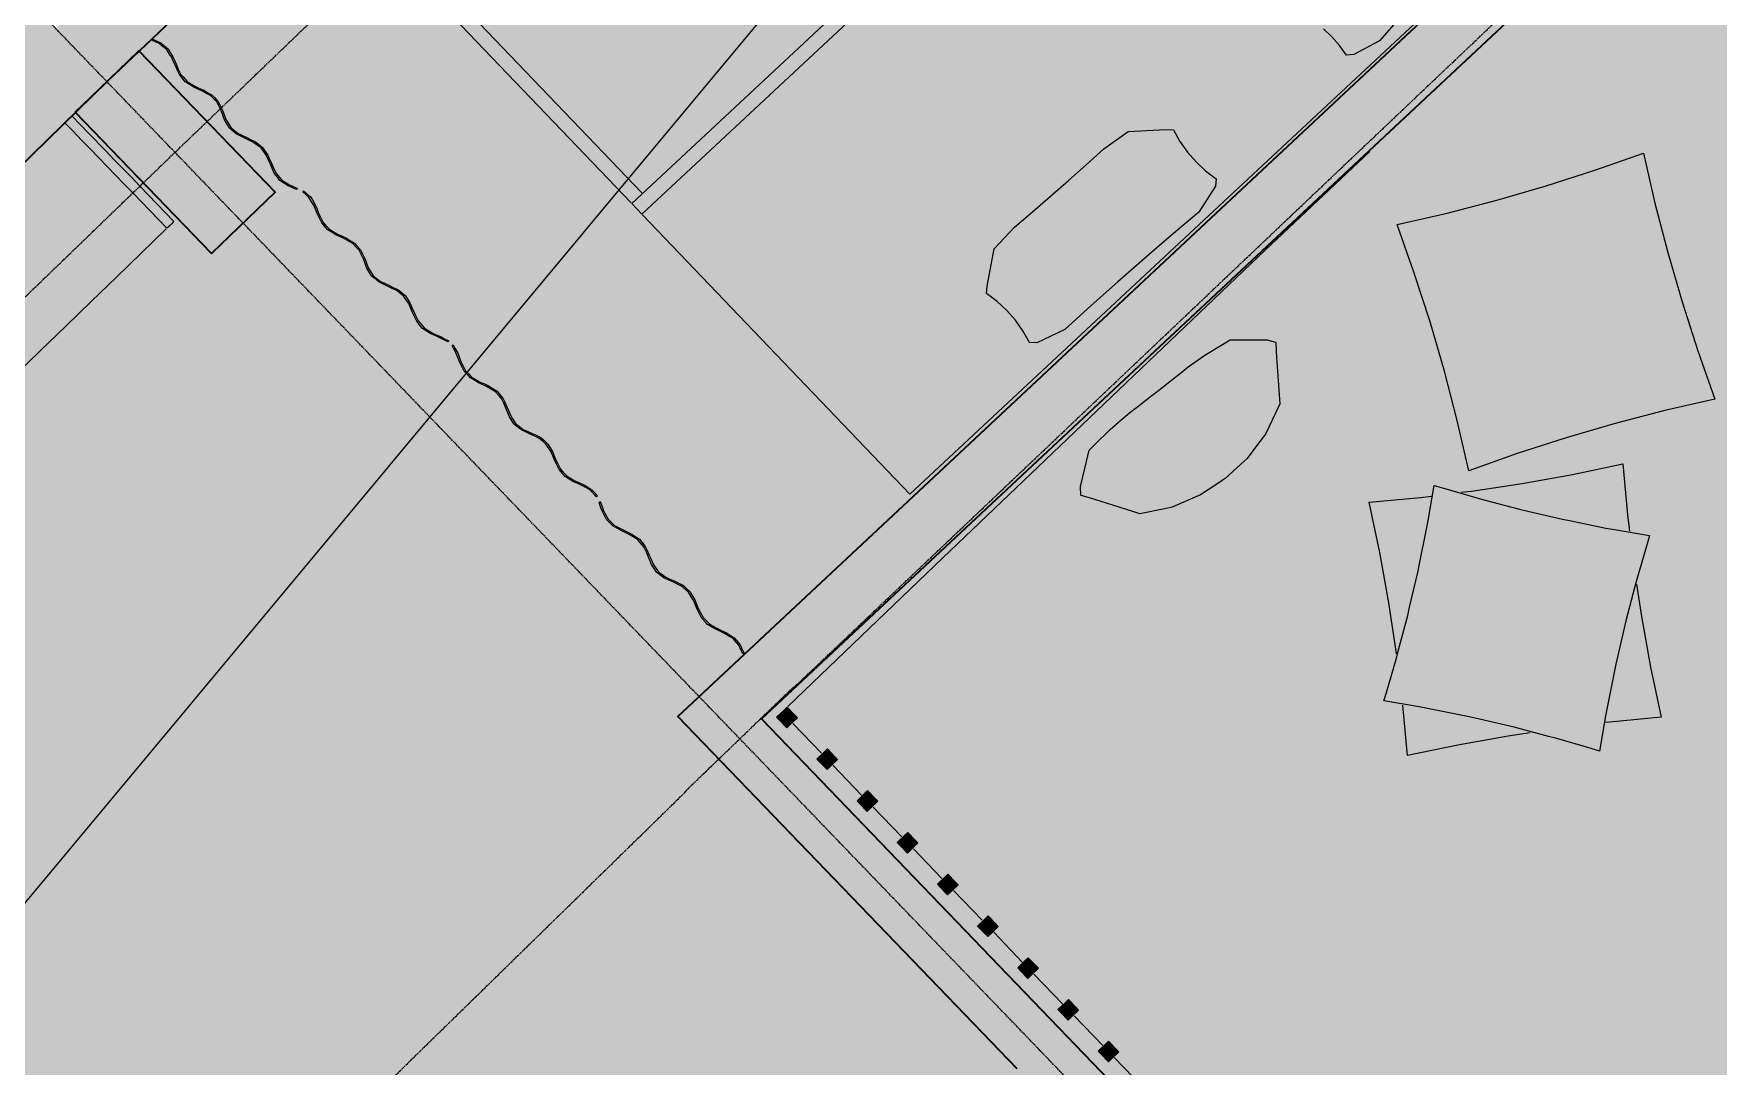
# Model space of a CAD drawing. Header units: millimetres. Extents: x -31757 to 121236, y -27283 to 63658.
# Drawn here: x 60344 to 63777, y 49174 to 51279 of the extents above; entities that cross this region are included whole.
import ezdxf

# ---------------------------------------------------------------- set-up
doc = ezdxf.new("R2010")
doc.units = ezdxf.units.MM
doc.linetypes.add('DASHDOT', pattern=[3.556, 2.54, -0.508, 0, -0.508])
doc.linetypes.add('PHANTOM', pattern=[6.35, 3.175, -0.635, 0.635, -0.635, 0.635, -0.635])
for name, color, linetype, lineweight in [('01_切断（構造・壁）', 7, 'Continuous', 35), ('02_切断（家具）', 8, 'Continuous', 18), ('06_部屋の色', 8, 'Continuous', 0), ('11_見えがかり（家具）', 8, 'Continuous', 9), ('20_上部（屋根の外形・梁）', 8, 'PHANTOM', 9), ('40_通り芯', 1, 'DASHDOT', 9), ('50_寸法', 3, 'Continuous', 9)]:
    doc.layers.add(name, color=color, linetype=linetype, lineweight=lineweight)

msp = doc.modelspace()

# ---------------------------------------------------------------- hatches: boundary and pattern name
at = {"layer": '01_切断（構造・壁）'}
for points in [[(56497.7, 55271.1), (56626.1, 55172.7), (56630.8, 55169.1), (56657.2, 55144.4), (56789.2, 55020.4), (56857.9, 54955.9), (57313, 54483.3), (57890, 53884.2), (57918.9, 53854.1), (57977.6, 53793.2), (58347.5, 53409.2), (59709.4, 51994.9), (59778.2, 51923.5), (59993.6, 51699.9), (60202.8, 51482.7), (60203.5, 51481.9), (60203.9, 51481.5), (60252.5, 51431.1), (60252.5, 51431.1), (60252.5, 51431.1), (60257.5, 51425.8), (60318.3, 51362.7), (60382.1, 51296.5), (60382.1, 51296.5), (60389.2, 51289.1), (61245.6, 52101.8), (61800.3, 52628.2), (61999.7, 52817.4), (62486.5, 53279.4), (62568.9, 53357.6), (62635.9, 53419.4), (62652.3, 53434.5), (63662, 54365), (63904.5, 54588.4), (63906.9, 54590.7), (63910.4, 54593.9), (64509.2, 55145.8), (64778.6, 55394.1), (64818.6, 55350.7), (64880.3, 55283.8), (64493, 54926.8), (64012.4, 54483.9), (64006.3, 54478.3), (64006.3, 54478.3), (64006.3, 54478.3), (62754.2, 53324.4), (62737.9, 53309.4), (62671.4, 53248.1), (62635.2, 53213.8), (62589.6, 53170.4), (61903.4, 52519.3), (61547.3, 52181.3), (61349.1, 51993.2), (60493.2, 51181), (59913.2, 50614.1), (59649.3, 50356.3), (59498.3, 50208.7), (58345.5, 49082.2), (58230.7, 48966.6), (58157.7, 48893.2), (58107.1, 48842.3), (58063.8, 48798.7), (58056.3, 48806.1), (57992.9, 48869.2), (57957.4, 48904.4), (58051.5, 48999.2), (58150.4, 49098.7), (58239.9, 49188.7), (59478.9, 50399.5), (59544.6, 50463.7), (60281.9, 51184.2), (60149.6, 51321.6), (60001.8, 51475.1), (59901.1, 51579.6), (59840.8, 51521), (59828.8, 51509.3), (59792.5, 51474.1), (59718.1, 51551.2), (59688.3, 51582), (59719.4, 51612.2), (59774.1, 51665.4), (59778.8, 51669.9), (59797.1, 51687.7), (59563.2, 51930.5), (59562.8, 51930.9), (58038.3, 53514), (58036.5, 53515.8), (57312.9, 54267.2), (57205.8, 54378.4), (56914.6, 54680.8), (56752.4, 54849.1), (56618.5, 54974.9), (56552.3, 55037), (56533.6, 55054.6), (56365.3, 55183.5), (56298.3, 55234.8), (56120.1, 55344.8), (56046.1, 55390.4), (55859.9, 55481), (55831.1, 55495), (55779.6, 55520), (55587.1, 55590.7), (55540.1, 55608), (55501.4, 55622.2), (55304.4, 55672.8), (55214.3, 55695.9), (55071.9, 55717.5), (55014.5, 55726.3), (54991.9, 55729.7), (54921.4, 55740.4), (54717.6, 55750.7), (54707.1, 55751.3), (54664.4, 55753.4), (54646.7, 55754.3), (54621.6, 55755.6), (54528.8, 55755.6), (54489.6, 55755.6), (54464.2, 55755.6), (54449.4, 55755.6), (53615.7, 55755.7), (53595.1, 55755.7), (52480.2, 55755.9), (52403.6, 55755.9), (52231.9, 55755.9), (52089.9, 55755.9), (51416.2, 55756), (51416.2, 55756), (51416.2, 55756), (51416.4, 55906), (53020.9, 55905.8), (53596.4, 55905.7), (54269.5, 55905.6), (54450.7, 55905.6), (54453.1, 55905.6), (54491.5, 55905.6), (54583.8, 55905.6), (54625.4, 55905.6), (54626.3, 55905.5), (54626.3, 55905.5), (54765.2, 55898.5), (54768.9, 55898.3), (54884.7, 55892.5), (54936.4, 55889.9), (55078.6, 55868.3), (55142.5, 55858.5), (55244.4, 55843.1), (55378.6, 55808.6), (55383.6, 55807.3), (55395.3, 55804.3), (55546, 55765.6), (55628.9, 55735.1), (55681, 55716), (55834.5, 55659.6), (55838.4, 55658.2), (55838.4, 55658.2), (55838.4, 55658.2), (55846, 55654.5), (55967.7, 55595.4), (56075.3, 55543), (56118.5, 55522), (56240.8, 55446.5), (56383.5, 55358.5), (56430.7, 55322.3)], [(60428.4, 51118.6), (60458.9, 51147.9), (60558.1, 51243.4), (60835.6, 50955.3), (60779.7, 50901.4), (60705.9, 50830.4)]]:
    msp.add_hatch(color=7, dxfattribs=at).paths.add_polyline_path(points)
at = {"layer": '02_切断（家具）'}
for points in [[(60583.1, 51266), (60583.8, 51266.8), (60585.1, 51267.9), (60591.9, 51264.8), (60603.2, 51259.6), (60608.6, 51255.1), (60617.6, 51247.7), (60621.4, 51241.6), (60627.6, 51231.6), (60630.5, 51224.6), (60635.3, 51213.1), (60638.5, 51206.5), (60643.9, 51195.6), (60648.5, 51190.4), (60656.1, 51181.7), (60662.2, 51177.8), (60672.4, 51171.5), (60679.2, 51168.4), (60690.5, 51163.2), (60696.8, 51159.5), (60707.2, 51153.5), (60712, 51148.3), (60719.9, 51139.9), (60723.2, 51133.3), (60728.5, 51122.4), (60731.2, 51115.3), (60735.6, 51103.5), (60739.4, 51097.4), (60745.5, 51087.3), (60751, 51082.8), (60760.1, 51075.5), (60766.8, 51072.2), (60777.9, 51066.8), (60784.6, 51063.6), (60795.7, 51058.2), (60801.3, 51053.8), (60810.4, 51046.6), (60814.4, 51040.7), (60821, 51031), (60824, 51024.1), (60828.9, 51012.8), (60832, 51006.1), (60837.2, 50995.1), (60841.7, 50989.6), (60849, 50980.6), (60855, 50976.6), (60864.9, 50970.2), (60871.2, 50967.4), (60881.6, 50962.8), (60880.9, 50962.1), (60879.6, 50960.9), (60872.6, 50963.9), (60861.1, 50968.8), (60855.2, 50972.8), (60845.4, 50979.5), (60841.1, 50985.1), (60834.1, 50994.4), (60831.1, 51001.2), (60826.1, 51012.5), (60823.1, 51019.3), (60818.1, 51030.5), (60813.9, 51036.3), (60807.1, 51045.7), (60801.4, 51050), (60791.9, 51056.9), (60785.2, 51060.1), (60774, 51065.5), (60767.4, 51068.8), (60756.5, 51074.4), (60751.2, 51079), (60742.5, 51086.7), (60738.8, 51092.9), (60732.8, 51103.2), (60730.1, 51110.3), (60725.7, 51122.1), (60722.4, 51128.6), (60716.9, 51139.4), (60712, 51144.4), (60703.8, 51152.5), (60697.3, 51156.1), (60686.7, 51161.9), (60679.8, 51165), (60668.5, 51170.2), (60662.5, 51174.1), (60652.6, 51180.6), (60648.2, 51186.1), (60640.9, 51195.1), (60637.7, 51201.8), (60632.5, 51212.8), (60629.5, 51219.7), (60624.6, 51231), (60620.7, 51236.9), (60614.2, 51246.7), (60608.6, 51251.1), (60599.4, 51258.3), (60593.2, 51261.2)], [(60892, 50956.1), (60892.8, 50956.9), (60894, 50958), (60899.3, 50953.4), (60908.1, 50945.9), (60911.7, 50939.6), (60917.7, 50929.3), (60920.6, 50922.3), (60925.2, 50910.7), (60928.5, 50904.2), (60934, 50893.5), (60938.8, 50888.3), (60946.7, 50879.9), (60952.9, 50876.1), (60963.2, 50870), (60970, 50866.8), (60981.3, 50861.6), (60987.5, 50857.8), (60997.6, 50851.6), (61002.3, 50846.3), (61010, 50837.6), (61013.2, 50831), (61018.5, 50820.1), (61021.3, 50813), (61025.8, 50801.4), (61029.6, 50795.2), (61035.7, 50785.1), (61041.3, 50780.8), (61050.6, 50773.7), (61057.5, 50770.5), (61068.7, 50765.3), (61075.4, 50762), (61086.5, 50756.6), (61091.9, 50752.1), (61100.9, 50744.7), (61104.7, 50738.7), (61111.1, 50728.7), (61114, 50721.8), (61118.9, 50710.5), (61122.1, 50703.8), (61127.5, 50693), (61132, 50687.6), (61139.6, 50678.8), (61145.7, 50675), (61155.8, 50668.7), (61162.7, 50665.6), (61174.1, 50660.5), (61180, 50657.3), (61189.7, 50652.1), (61188.9, 50651.4), (61187.7, 50650.2), (61181.2, 50653.6), (61170.4, 50659.3), (61163.4, 50662.3), (61152, 50667.3), (61146, 50671.3), (61136, 50677.8), (61131.6, 50683.3), (61124.4, 50692.3), (61121.2, 50699), (61116, 50710.1), (61113.1, 50716.9), (61108.1, 50728.3), (61104.1, 50734.1), (61097.5, 50743.8), (61091.9, 50748.2), (61082.7, 50755.4), (61076, 50758.6), (61064.9, 50764), (61058.2, 50767.2), (61047.1, 50772.6), (61041.7, 50777.1), (61032.6, 50784.5), (61028.9, 50790.6), (61022.8, 50800.8), (61020.1, 50807.9), (61015.7, 50819.7), (61012.4, 50826.3), (61007, 50837.1), (61002.2, 50842.2), (60994.2, 50850.6), (60987.9, 50854.3), (60977.5, 50860.3), (60970.7, 50863.5), (60959.4, 50868.7), (60953.3, 50872.5), (60943.2, 50878.9), (60938.6, 50884.1), (60931, 50892.9), (60927.7, 50899.5), (60922.4, 50910.4), (60919.5, 50917.3), (60914.7, 50928.8), (60910.9, 50934.9), (60904.7, 50944.9), (60899.9, 50949.1)], [(61196.7, 50642.1), (61197.4, 50642.8), (61198.6, 50644), (61202.1, 50637.6), (61207.9, 50627.1), (61210.6, 50620), (61215.1, 50608.4), (61218.5, 50601.9), (61224.1, 50591.3), (61229.1, 50586.3), (61237.2, 50578), (61243.6, 50574.4), (61254, 50568.5), (61260.9, 50565.3), (61272.1, 50560.1), (61278.1, 50556.1), (61288.1, 50549.7), (61292.6, 50544.3), (61300, 50535.4), (61303.2, 50528.7), (61308.4, 50517.7), (61311.3, 50510.7), (61316, 50499.2), (61319.9, 50493.2), (61326.3, 50483.4), (61331.9, 50479), (61341.2, 50471.9), (61348.1, 50468.8), (61359.6, 50463.8), (61366.2, 50460.5), (61377.3, 50455.1), (61382.6, 50450.4), (61391.3, 50442.8), (61395, 50436.6), (61401.1, 50426.5), (61404, 50419.5), (61408.8, 50408.1), (61412.1, 50401.6), (61417.7, 50390.8), (61422.4, 50385.7), (61430.2, 50377.1), (61436.4, 50373.4), (61446.7, 50367.2), (61453.5, 50364.1), (61464.9, 50358.9), (61471.1, 50355.2), (61481.4, 50349), (61485.7, 50344.3), (61492.8, 50336.6), (61492, 50335.9), (61490.8, 50334.7), (61486, 50339.8), (61478.1, 50348.2), (61471.7, 50351.8), (61461.1, 50357.7), (61454.2, 50360.8), (61442.8, 50365.8), (61436.7, 50369.7), (61426.7, 50376.1), (61422.1, 50381.4), (61414.6, 50390.2), (61411.3, 50396.8), (61406, 50407.7), (61403, 50414.6), (61398.2, 50426), (61394.3, 50432), (61387.9, 50441.9), (61382.5, 50446.4), (61373.5, 50453.8), (61366.8, 50457.1), (61355.7, 50462.5), (61348.9, 50465.6), (61337.7, 50470.9), (61332.1, 50475.2), (61322.8, 50482.3), (61319.1, 50488.5), (61313, 50498.6), (61310.2, 50505.7), (61305.6, 50517.3), (61302.4, 50523.9), (61297.1, 50534.9), (61292.4, 50540.1), (61284.7, 50548.7), (61278.5, 50552.5), (61268.3, 50558.8), (61261.5, 50561.9), (61250.2, 50567.1), (61244, 50570.9), (61233.7, 50577.1), (61229, 50582.2), (61221.1, 50590.7), (61217.8, 50597.2), (61212.3, 50608), (61209.5, 50615), (61204.9, 50626.6), (61201.8, 50632.5)], [(62775.2, 50374.7), (62774, 50373.7), (62772.6, 50372.6), (62771.2, 50371.6), (62769.9, 50370.5), (62768.6, 50369.5), (62766.2, 50367.9), (62752.9, 50359.1), (62721.6, 50338.4), (62712.6, 50334.5), (62664.4, 50313.4), (62651.8, 50310.8), (62598, 50300.1), (62584.2, 50304.5), (62506.8, 50329.1), (62497.9, 50331.9), (62495.8, 50332.6), (62478.8, 50337.3), (62478, 50337.6), (62477.3, 50353.9), (62477.2, 50355.8), (62489.4, 50406.3), (62495, 50429.6), (62511.5, 50445.8), (62532.1, 50466.1), (62535.9, 50469.9), (62537.9, 50471.9), (62560.3, 50491.4), (62569.1, 50499.1), (62580.8, 50508.2), (62593.8, 50518.4), (62606.9, 50528.6), (62619.9, 50538.7), (62633.4, 50549.4), (62646.3, 50559.5), (62659.5, 50569.8), (62672.3, 50579.9), (62684.2, 50589.3), (62696.9, 50599.3), (62730.7, 50623.1), (62737.7, 50627.4), (62782, 50654.7), (62838.1, 50654.5), (62857.9, 50654.5), (62874.6, 50649.6), (62875.5, 50649.3), (62876.1, 50631.2), (62876.1, 50630.8), (62876.8, 50619.4), (62883.2, 50523.8), (62874.4, 50505), (62854.6, 50462.5), (62838.2, 50441.1), (62816.6, 50412.9), (62789.1, 50387.5), (62777.3, 50376.6)], [(63565.5, 50267.8), (63637.1, 50255.3), (63632.2, 50238.4), (63611.7, 50168.6), (63607.3, 50151.6), (63588.8, 50081.4), (63584.8, 50064.3), (63568.3, 49993.6), (63564.8, 49976.4), (63550.3, 49905.3), (63547.2, 49887.9), (63534.7, 49816.3), (63517.8, 49821.3), (63448.1, 49841.7), (63431.1, 49846.2), (63360.8, 49864.7), (63343.7, 49868.7), (63273.1, 49885.2), (63255.8, 49888.7), (63184.7, 49903.2), (63167.4, 49906.2), (63095.8, 49918.8), (63100.7, 49935.6), (63121.2, 50005.4), (63125.6, 50022.4), (63144.1, 50092.6), (63148.1, 50109.7), (63164.6, 50180.4), (63168.1, 50197.6), (63182.6, 50268.8), (63185.7, 50286.1), (63198.2, 50357.7), (63215.1, 50352.7), (63284.8, 50332.3), (63301.8, 50327.8), (63372, 50309.3), (63389.1, 50305.4), (63459.8, 50288.9), (63477, 50285.4), (63548.2, 50270.8)], [(61496, 50323), (61496.8, 50323.7), (61498, 50324.9), (61500.7, 50317.8), (61505.1, 50306), (61508.6, 50299.6), (61514.3, 50289), (61519.3, 50284.2), (61527.7, 50276.2), (61534.2, 50272.7), (61544.9, 50266.9), (61551.7, 50263.8), (61562.9, 50258.5), (61568.8, 50254.5), (61578.5, 50247.8), (61582.9, 50242.2), (61590.1, 50233.1), (61593.2, 50226.4), (61598.4, 50215.3), (61601.3, 50208.4), (61606.2, 50197.1), (61610.2, 50191.2), (61616.9, 50181.6), (61622.6, 50177.4), (61632, 50170.4), (61639, 50167.3), (61650.4, 50162.3), (61657.1, 50159), (61668.1, 50153.5), (61673.2, 50148.7), (61681.7, 50140.9), (61685.3, 50134.6), (61691.2, 50124.2), (61694, 50117.2), (61698.8, 50105.7), (61702.2, 50099.3), (61707.9, 50088.7), (61712.8, 50083.7), (61720.8, 50075.4), (61727.1, 50071.7), (61737.5, 50065.7), (61744.4, 50062.5), (61755.6, 50057.3), (61761.7, 50053.4), (61771.7, 50047.1), (61776.3, 50041.7), (61783.7, 50032.8), (61786.5, 50026.6), (61791.1, 50016.5), (61790.3, 50015.7), (61789.1, 50014.6), (61786, 50021.3), (61780.8, 50032.4), (61776.2, 50037.6), (61768.4, 50046.2), (61762.2, 50049.9), (61751.9, 50056.1), (61745, 50059.2), (61733.7, 50064.4), (61727.5, 50068.1), (61717.3, 50074.3), (61712.6, 50079.5), (61704.8, 50088.1), (61701.5, 50094.6), (61696, 50105.4), (61693, 50112.3), (61688.2, 50123.7), (61684.5, 50129.9), (61678.4, 50140), (61673.1, 50144.6), (61664.3, 50152.2), (61657.6, 50155.5), (61646.6, 50160.9), (61639.7, 50164), (61628.2, 50169.1), (61622.6, 50173.4), (61613.4, 50180.6), (61609.5, 50186.6), (61603.2, 50196.5), (61600.3, 50203.5), (61595.6, 50215), (61592.4, 50221.6), (61587.1, 50232.6), (61582.6, 50238), (61575.1, 50246.8), (61569.1, 50250.8), (61559.1, 50257.2), (61552.3, 50260.4), (61541.1, 50265.6), (61534.7, 50269.3), (61524.3, 50275.2), (61519.4, 50280.2), (61511.3, 50288.5), (61507.9, 50295), (61502.3, 50305.6), (61499.9, 50312.2)], [(61858, 49885.1), (61873.3, 49899.9), (61879.4, 49905.8), (61894.3, 49890.3), (61900.2, 49884.2), (61884.8, 49869.4), (61878.8, 49863.5), (61863.8, 49879)], [(61939.9, 49800), (61955.2, 49814.8), (61961.3, 49820.6), (61976.2, 49805.1), (61982.1, 49799), (61966.7, 49784.2), (61960.7, 49778.4), (61945.7, 49793.9)], [(62021.8, 49714.9), (62037.1, 49729.7), (62043.2, 49735.5), (62058.1, 49720), (62064, 49713.9), (62048.6, 49699.1), (62042.6, 49693.3), (62027.7, 49708.8)], [(62103.7, 49629.8), (62119, 49644.5), (62125.1, 49650.4), (62140, 49634.9), (62145.9, 49628.8), (62130.5, 49614), (62124.5, 49608.2), (62109.6, 49623.7)], [(62185.6, 49544.7), (62200.9, 49559.4), (62207, 49565.2), (62221.9, 49549.7), (62227.8, 49543.6), (62212.4, 49528.9), (62206.4, 49523), (62191.5, 49538.5)], [(62267.5, 49459.5), (62282.8, 49474.3), (62288.9, 49480.1), (62303.8, 49464.6), (62309.6, 49458.5), (62294.3, 49443.7), (62288.3, 49437.9), (62273.4, 49453.4)], [(62349.4, 49374.4), (62364.7, 49389.2), (62370.7, 49395), (62385.7, 49379.5), (62391.5, 49373.4), (62376.2, 49358.6), (62370.2, 49352.8), (62355.3, 49368.3)], [(62431.3, 49289.3), (62446.6, 49304), (62452.6, 49309.8), (62467.5, 49294.3), (62473.4, 49288.2), (62458.1, 49273.5), (62452.1, 49267.7), (62437.2, 49283.2)], [(62513.2, 49204.2), (62528.5, 49218.9), (62534.5, 49224.7), (62549.4, 49209.2), (62555.3, 49203.1), (62540, 49188.4), (62534, 49182.6), (62519.1, 49198.1)]]:
    msp.add_hatch(color=8, dxfattribs=at).paths.add_polyline_path(points)
at = {"layer": '06_部屋の色', "true_color": 0xe9dfcf}
h = msp.add_hatch(color=8, dxfattribs=at)
h.paths.add_polyline_path([(41967, 30769.9), (42314.6, 31207.1), (42442.1, 31367.5), (42919.4, 31963.3), (43398.9, 32557.4), (43880.6, 33149.6), (44200.1, 33539.4), (44364.6, 33740.1), (44850.7, 34328.8), (45339, 34915.7), (45829.5, 35500.7), (46124.6, 35850), (46124.6, 35850), (46187.5, 35924.5), (46189.4, 35922.9), (47685.5, 37666.6), (47984.4, 38015), (47986, 38016.8), (48081.6, 38128.3), (48082, 38128.8), (48082, 38128.8), (48096.8, 38145.5), (48132, 38185.3), (48163.8, 38221.3), (48181.6, 38241.4), (49656.3, 39910.2), (49971.3, 40266.5), (49972.9, 40268.4), (50069.9, 40378.2), (50070.1, 40378.4), (50070.1, 40378.4), (50070.1, 40378.4), (50070.1, 40378.4), (50080.6, 40389.9), (50127.9, 40441.9), (50171.4, 40489.7), (51670.7, 42137.1), (51990.9, 42488.8), (51992.5, 42490.6), (52091.3, 42599.2), (52092, 42599.9), (52107, 42615.9), (52194.3, 42709), (52632.9, 43177), (52741.3, 43292.6), (52764.2, 43317.1), (54144.9, 44790.2), (54145, 44790.3), (54145, 44790.3), (54145, 44790.3), (56061.8, 46776.3), (56226.3, 46946.8), (56230.2, 46950.8), (56618.9, 47342), (56654.5, 47377.8), (56650.6, 47381.6), (57157.8, 47894.8), (57696.5, 48435.7), (58061.1, 48798.7), (58063.8, 48795.9), (58320.8, 49054.5), (58346.9, 49080.8), (58347.1, 49080.9), (60377.4, 51065), (60490.8, 51175.8), (60494.6, 51179.5), (60494.6, 51179.5), (60494.6, 51179.5), (60613.4, 51292.3), (60817.3, 51485.7), (60930.2, 51592.9), (60928.6, 51594.6), (61146.4, 51801.3), (61148, 51799.6), (61657.7, 52283.3), (61656.1, 52285), (62561.4, 53144.2), (62563, 53142.5), (62607.4, 53184.6), (62933.8, 52835.9), (62999, 52897.7), (62999, 52897.7), (62999, 52897.7), (62999, 52897.7), (63065.1, 52958.6), (62739, 53307.7), (62783.8, 53349), (62782.2, 53350.7), (64436.6, 54875.3), (64438.2, 54873.6), (64814.7, 55220.6), (64813.1, 55222.3), (64879.7, 55283), (66089.8, 53950.5), (65530.5, 53440.7), (64973.1, 52928.8), (64417.6, 52414.9), (63901.5, 51933.8), (63312.5, 51380.9), (62762.8, 50860.8), (62215, 50338.6), (61741.6, 49884), (61125.3, 49288.2), (60583.5, 48760), (60043.5, 48229.8), (59613.5, 47804.2), (58969.6, 47163.3), (58435.6, 46627), (57903.7, 46088.8), (57514.5, 45692.1), (57514.5, 45692.1), (57373.7, 45548.6), (56845.7, 45006.5), (56319.8, 44462.4), (55795.9, 43916.3), (55448, 43550.9), (55448, 43550.9), (55274, 43368.3), (54754.2, 42818.3), (54236.4, 42266.4), (53720.7, 41712.6), (53416.5, 41383.5), (53207, 41156.9), (52695.5, 40599.3), (52186, 40039.7), (51678.5, 39478.3), (51412.1, 39181.3), (51173.2, 38915), (50670, 38349.8), (50168.8, 37782.8), (49669.8, 37213.9), (49441.5, 36951.6), (49172.9, 36643.1), (48678.2, 36070.5), (48185.5, 35496.1), (47695.1, 34919.8), (47499.2, 34687.9), (47206.7, 34341.7), (46720.5, 33761.8), (46236.5, 33180.1), (45754.6, 32596.6), (45594.7, 32401.5), (45274.9, 32011.3), (44797.4, 31424.2), (44322.1, 30835.3), (43849, 30244.7), (43725.8, 30089.7), (43378.1, 29652.3), (43230, 29464.6), (42762.1, 29834.3), (42719.6, 29861.2), (42671.4, 29880.8), (42618.5, 29894.4), (42561.8, 29903), (42502.3, 29908.1), (42440.8, 29910.8), (42316.3, 29914), (42255.1, 29917.1), (42191.6, 29917.1), (42122.8, 29910.5), (42050.8, 29899.7), (41904.4, 29875.1), (41833.8, 29866.1), (41767.4, 29862.5), (41707.2, 29866.6), (41654.9, 29881), (41607.5, 29901.7), (41560.8, 29923.2), (41515.3, 29946.1), (41471, 29970.7), (41428.5, 29997.5), (41387.9, 30026.5), (40498.9, 28893.5), (41023.5, 29569.3), (41494.1, 30170.5)])
h.paths.add_polyline_path([(46390.4, 35759.4), (46284.4, 35849), (46279.2, 35843), (46218.2, 35770.8), (46335.8, 35671.4), (46341.8, 35678.4), (46402, 35749.6)], flags=0)
at = {"layer": '06_部屋の色', "true_color": 0x6fa96e}
h = msp.add_hatch(color=8, dxfattribs=at)
h.paths.add_polyline_path([(63901.6, 51933.9), (64015.3, 52040.2), (64244.4, 52253.9), (64474, 52467.2), (64703.8, 52680.2), (64934, 52892.8), (65164.5, 53105), (65395.3, 53316.9), (65626.5, 53528.5), (65857.9, 53739.7), (66089.8, 53950.5), (73081.4, 46251.4), (72861.5, 46051.3), (72641.8, 45851), (72422.5, 45650.2), (72203.5, 45449.2), (71984.8, 45247.8), (71766.4, 45046), (71548.3, 44843.9), (71330.5, 44641.5), (71113, 44438.8), (71005.1, 44337.9), (71005.1, 44337.9), (71005.1, 44337.9), (71005.1, 44337.9), (70895.9, 44235.7), (70679, 44032.3), (70462.5, 43828.5), (70246.3, 43624.4), (70030.4, 43420), (69814.8, 43215.3), (69599.5, 43010.2), (69384.6, 42804.8), (69169.9, 42599), (68955.6, 42393), (61741.6, 49884.2), (61967.4, 50101.3), (62193.6, 50318.2), (62420.2, 50534.6), (62647.1, 50750.8), (62874.3, 50966.6), (63101.8, 51182), (63329.7, 51397.1), (63557.9, 51611.8), (63786.4, 51826.2), (63897.9, 51930.5)])
h.paths.add_polyline_path([(66729.4, 47593), (66736.7, 47488.4), (66753.1, 47384.9), (66778.4, 47283.1), (66812.6, 47184), (66855.2, 47088.3), (66906, 46996.6), (66964.7, 46909.7), (67030.6, 46828.2), (67103.4, 46752.8), (67182.6, 46684), (67267.4, 46622.4), (67357.2, 46568.4), (67451.5, 46522.4), (67549.3, 46484.9), (67650.1, 46456), (67753, 46436), (67857.2, 46425), (67962.1, 46423.2), (68066.6, 46430.5), (68170.2, 46446.9), (68271.9, 46472.3), (68371, 46506.4), (68466.8, 46549), (68558.5, 46599.9), (68645.4, 46658.5), (68726.8, 46724.4), (68747.7, 46744.6), (68751.3, 46748), (68751.3, 46748), (68802.2, 46797.3), (68871, 46876.4), (68932.6, 46961.2), (68986.6, 47051.1), (69032.6, 47145.3), (69070.2, 47243.1), (69099, 47343.9), (69119, 47446.8), (69130, 47551.1), (69131.8, 47655.9), (69124.5, 47760.5), (69108.1, 47864), (69082.8, 47965.7), (69048.6, 48064.8), (69006, 48160.6), (68955.2, 48252.3), (68896.6, 48339.2), (68830.6, 48420.7), (68757.8, 48496.1), (68678.6, 48564.8), (68593.8, 48626.5), (68504, 48680.4), (68409.8, 48726.4), (68311.9, 48764), (68211.1, 48792.9), (68108.2, 48812.9), (68004, 48823.8), (67899.1, 48825.7), (67794.6, 48818.3), (67691, 48801.9), (67589.3, 48776.6), (67490.2, 48742.5), (67394.4, 48699.8), (67302.7, 48649), (67215.8, 48590.4), (67134.4, 48524.4), (67111.1, 48501.9), (67059, 48451.6), (66990.2, 48372.5), (66928.6, 48287.7), (66874.6, 48197.8), (66828.6, 48103.6), (66791.1, 48005.7), (66762.2, 47904.9), (66742.2, 47802), (66731.2, 47697.8)], flags=0)
at = {"layer": '06_部屋の色', "true_color": 0xe9dfcf}
for points in [[(62606.5, 53185.6), (62933.8, 52835.9), (62999, 52897.7), (63299.5, 52576.4), (61781.7, 51135.9), (61147.1, 51800.6)], [(61585.6, 50908.4), (63320, 52554.5), (67110.5, 48501.4), (67059, 48451.6), (66990.2, 48372.5), (66928.6, 48287.7), (66874.6, 48197.8), (66828.6, 48103.6), (66791.1, 48005.7), (66762.2, 47904.9), (66742.2, 47802), (66731.2, 47697.8), (66729.4, 47593), (66736.7, 47488.4), (66753.1, 47384.9), (66778.4, 47283.1), (66812.6, 47184), (66855.2, 47088.3), (66906, 46996.6), (66964.7, 46909.7), (67030.6, 46828.2), (67103.4, 46752.8), (67182.6, 46684), (67267.4, 46622.4), (67357.2, 46568.4), (67451.5, 46522.4), (67549.3, 46484.9), (67650.1, 46456), (67753, 46436), (67857.2, 46425), (67962.1, 46423.2), (68066.6, 46430.5), (68170.2, 46446.9), (68271.9, 46472.3), (68371, 46506.4), (68466.8, 46549), (68558.5, 46599.9), (68645.4, 46658.5), (68726.8, 46724.4), (68750.7, 46747.5), (72005, 43267.7), (70988.4, 42303), (71012.5, 42277.6), (69996.1, 41313.1), (69971.8, 41338.3), (60493.7, 51180.5), (60929.3, 51593.9)], [(60929.3, 51593.9), (61147.1, 51800.6), (61781.7, 51135.9), (61564.8, 50930.1)], [(67967.2, 39379.3), (58346, 49081.7), (60493.7, 51180.5), (69971.8, 41338.3), (68969.5, 40358.8), (68994, 40333.7), (67991.8, 39354.4)], [(60953.9, 49121.6), (61066.2, 49230.8), (61178.6, 49339.9), (61251.3, 49410.5), (61388.7, 49543.5), (61403.5, 49557.8), (61411.6, 49565.7), (61741.6, 49884.2), (64100.2, 47434.9), (64447.6, 44985.9), (67942.1, 41409.8), (67889.1, 41358), (67793.3, 41264.2), (67513.4, 40989.6), (67464.8, 40941.7), (67365.7, 40844.2), (67348.8, 40827.5), (67253.1, 40733.1), (67226.8, 40707.2), (66936.1, 40419.6), (63415, 43970.6), (63049.8, 46416.3), (60673.5, 48848), (60674.9, 48849.4), (60877, 49046.7)]]:
    msp.add_hatch(color=8, dxfattribs=at).paths.add_polyline_path(points)

# ---------------------------------------------------------------- linework, layer by layer
at = {"layer": '01_切断（構造・壁）'}
for points in [[(64006.3, 54478.3), (62754.2, 53324.4), (62737.9, 53309.4), (62671.4, 53248.1), (62635.2, 53213.8), (62589.6, 53170.4), (61903.4, 52519.3), (61547.3, 52181.3), (61349.1, 51993.2), (60493.2, 51181), (59913.2, 50614.1)], [(62348.5, 49168.8), (61656.6, 49886.8), (61656.6, 49886.8), (61656.6, 49886.8), (65397.2, 53385), (66049.3, 53994.8), (66049.3, 53994.8), (66049.3, 53994.8), (66130, 53906), (66130, 53906), (66130, 53906)], [(66130, 53906), (64516.3, 52396.9), (63939.1, 51857.1), (61826.8, 49881.7), (62553.1, 49127.1)], [(60428.4, 51118.6), (60458.9, 51147.9), (60558.1, 51243.4), (60835.6, 50955.3), (60779.7, 50901.4), (60705.9, 50830.4), (60428.4, 51118.6)]]:
    msp.add_lwpolyline(points, dxfattribs=at)
at = {"layer": '02_切断（家具）'}
for points in [[(60583.1, 51266), (60583.8, 51266.8), (60585.1, 51267.9), (60591.9, 51264.8), (60603.2, 51259.6), (60608.6, 51255.1), (60617.6, 51247.7), (60621.4, 51241.6), (60627.6, 51231.6), (60630.5, 51224.6), (60635.3, 51213.1), (60638.5, 51206.5), (60643.9, 51195.6), (60648.5, 51190.4), (60656.1, 51181.7), (60662.2, 51177.8), (60672.4, 51171.5), (60679.2, 51168.4), (60690.5, 51163.2), (60696.8, 51159.5), (60707.2, 51153.5), (60712, 51148.3), (60719.9, 51139.9), (60723.2, 51133.3), (60728.5, 51122.4), (60731.2, 51115.3), (60735.6, 51103.5), (60739.4, 51097.4), (60745.5, 51087.3), (60751, 51082.8), (60760.1, 51075.5), (60766.8, 51072.2), (60777.9, 51066.8), (60784.6, 51063.6), (60795.7, 51058.2), (60801.3, 51053.8), (60810.4, 51046.6), (60814.4, 51040.7), (60821, 51031), (60824, 51024.1), (60828.9, 51012.8), (60832, 51006.1), (60837.2, 50995.1), (60841.7, 50989.6), (60849, 50980.6), (60855, 50976.6), (60864.9, 50970.2), (60871.2, 50967.4), (60881.6, 50962.8), (60880.9, 50962.1), (60879.6, 50960.9), (60872.6, 50963.9), (60861.1, 50968.8), (60855.2, 50972.8), (60845.4, 50979.5), (60841.1, 50985.1), (60834.1, 50994.4), (60831.1, 51001.2), (60826.1, 51012.5), (60823.1, 51019.3), (60818.1, 51030.5), (60813.9, 51036.3), (60807.1, 51045.7), (60801.4, 51050), (60791.9, 51056.9), (60785.2, 51060.1), (60774, 51065.5), (60767.4, 51068.8), (60756.5, 51074.4), (60751.2, 51079), (60742.5, 51086.7), (60738.8, 51092.9), (60732.8, 51103.2), (60730.1, 51110.3), (60725.7, 51122.1), (60722.4, 51128.6), (60716.9, 51139.4), (60712, 51144.4), (60703.8, 51152.5), (60697.3, 51156.1), (60686.7, 51161.9), (60679.8, 51165), (60668.5, 51170.2), (60662.5, 51174.1), (60652.6, 51180.6), (60648.2, 51186.1), (60640.9, 51195.1), (60637.7, 51201.8), (60632.5, 51212.8), (60629.5, 51219.7), (60624.6, 51231), (60620.7, 51236.9), (60614.2, 51246.7), (60608.6, 51251.1), (60599.4, 51258.3), (60593.2, 51261.2), (60583.1, 51266)], [(60892, 50956.1), (60892.8, 50956.9), (60894, 50958), (60899.3, 50953.4), (60908.1, 50945.9), (60911.7, 50939.6), (60917.7, 50929.3), (60920.6, 50922.3), (60925.2, 50910.7), (60928.5, 50904.2), (60934, 50893.5), (60938.8, 50888.3), (60946.7, 50879.9), (60952.9, 50876.1), (60963.2, 50870), (60970, 50866.8), (60981.3, 50861.6), (60987.5, 50857.8), (60997.6, 50851.6), (61002.3, 50846.3), (61010, 50837.6), (61013.2, 50831), (61018.5, 50820.1), (61021.3, 50813), (61025.8, 50801.4), (61029.6, 50795.2), (61035.7, 50785.1), (61041.3, 50780.8), (61050.6, 50773.7), (61057.5, 50770.5), (61068.7, 50765.3), (61075.4, 50762), (61086.5, 50756.6), (61091.9, 50752.1), (61100.9, 50744.7), (61104.7, 50738.7), (61111.1, 50728.7), (61114, 50721.8), (61118.9, 50710.5), (61122.1, 50703.8), (61127.5, 50693), (61132, 50687.6), (61139.6, 50678.8), (61145.7, 50675), (61155.8, 50668.7), (61162.7, 50665.6), (61174.1, 50660.5), (61180, 50657.3), (61189.7, 50652.1), (61188.9, 50651.4), (61187.7, 50650.2), (61181.2, 50653.6), (61170.4, 50659.3), (61163.4, 50662.3), (61152, 50667.3), (61146, 50671.3), (61136, 50677.8), (61131.6, 50683.3), (61124.4, 50692.3), (61121.2, 50699), (61116, 50710.1), (61113.1, 50716.9), (61108.1, 50728.3), (61104.1, 50734.1), (61097.5, 50743.8), (61091.9, 50748.2), (61082.7, 50755.4), (61076, 50758.6), (61064.9, 50764), (61058.2, 50767.2), (61047.1, 50772.6), (61041.7, 50777.1), (61032.6, 50784.5), (61028.9, 50790.6), (61022.8, 50800.8), (61020.1, 50807.9), (61015.7, 50819.7), (61012.4, 50826.3), (61007, 50837.1), (61002.2, 50842.2), (60994.2, 50850.6), (60987.9, 50854.3), (60977.5, 50860.3), (60970.7, 50863.5), (60959.4, 50868.7), (60953.3, 50872.5), (60943.2, 50878.9), (60938.6, 50884.1), (60931, 50892.9), (60927.7, 50899.5), (60922.4, 50910.4), (60919.5, 50917.3), (60914.7, 50928.8), (60910.9, 50934.9), (60904.7, 50944.9), (60899.9, 50949.1), (60892, 50956.1)], [(61196.7, 50642.1), (61197.4, 50642.8), (61198.6, 50644), (61202.1, 50637.6), (61207.9, 50627.1), (61210.6, 50620), (61215.1, 50608.4), (61218.5, 50601.9), (61224.1, 50591.3), (61229.1, 50586.3), (61237.2, 50578), (61243.6, 50574.4), (61254, 50568.5), (61260.9, 50565.3), (61272.1, 50560.1), (61278.1, 50556.1), (61288.1, 50549.7), (61292.6, 50544.3), (61300, 50535.4), (61303.2, 50528.7), (61308.4, 50517.7), (61311.3, 50510.7), (61316, 50499.2), (61319.9, 50493.2), (61326.3, 50483.4), (61331.9, 50479), (61341.2, 50471.9), (61348.1, 50468.8), (61359.6, 50463.8), (61366.2, 50460.5), (61377.3, 50455.1), (61382.6, 50450.4), (61391.3, 50442.8), (61395, 50436.6), (61401.1, 50426.5), (61404, 50419.5), (61408.8, 50408.1), (61412.1, 50401.6), (61417.7, 50390.8), (61422.4, 50385.7), (61430.2, 50377.1), (61436.4, 50373.4), (61446.7, 50367.2), (61453.5, 50364.1), (61464.9, 50358.9), (61471.1, 50355.2), (61481.4, 50349), (61485.7, 50344.3), (61492.8, 50336.6), (61492, 50335.9), (61490.8, 50334.7), (61486, 50339.8), (61478.1, 50348.2), (61471.7, 50351.8), (61461.1, 50357.7), (61454.2, 50360.8), (61442.8, 50365.8), (61436.7, 50369.7), (61426.7, 50376.1), (61422.1, 50381.4), (61414.6, 50390.2), (61411.3, 50396.8), (61406, 50407.7), (61403, 50414.6), (61398.2, 50426), (61394.3, 50432), (61387.9, 50441.9), (61382.5, 50446.4), (61373.5, 50453.8), (61366.8, 50457.1), (61355.7, 50462.5), (61348.9, 50465.6), (61337.7, 50470.9), (61332.1, 50475.2), (61322.8, 50482.3), (61319.1, 50488.5), (61313, 50498.6), (61310.2, 50505.7), (61305.6, 50517.3), (61302.4, 50523.9), (61297.1, 50534.9), (61292.4, 50540.1), (61284.7, 50548.7), (61278.5, 50552.5), (61268.3, 50558.8), (61261.5, 50561.9), (61250.2, 50567.1), (61244, 50570.9), (61233.7, 50577.1), (61229, 50582.2), (61221.1, 50590.7), (61217.8, 50597.2), (61212.3, 50608), (61209.5, 50615), (61204.9, 50626.6), (61201.8, 50632.5), (61196.7, 50642.1)], [(62775.2, 50374.7), (62774, 50373.7), (62772.6, 50372.6), (62771.2, 50371.6), (62769.9, 50370.5), (62768.6, 50369.5), (62766.2, 50367.9), (62752.9, 50359.1), (62721.6, 50338.4), (62712.6, 50334.5), (62664.4, 50313.4), (62651.8, 50310.8), (62598, 50300.1), (62584.2, 50304.5), (62506.8, 50329.1), (62497.9, 50331.9), (62495.8, 50332.6), (62478.8, 50337.3), (62478, 50337.6), (62477.3, 50353.9), (62477.2, 50355.8), (62489.4, 50406.3), (62495, 50429.6), (62511.5, 50445.8), (62532.1, 50466.1), (62535.9, 50469.9), (62537.9, 50471.9), (62560.3, 50491.4), (62569.1, 50499.1), (62580.8, 50508.2), (62593.8, 50518.4), (62606.9, 50528.6), (62619.9, 50538.7), (62633.4, 50549.4), (62646.3, 50559.5), (62659.5, 50569.8), (62672.3, 50579.9), (62684.2, 50589.3), (62696.9, 50599.3), (62730.7, 50623.1), (62737.7, 50627.4), (62782, 50654.7), (62838.1, 50654.5), (62857.9, 50654.5), (62874.6, 50649.6), (62875.5, 50649.3), (62876.1, 50631.2), (62876.1, 50630.8), (62876.8, 50619.4), (62883.2, 50523.8), (62874.4, 50505), (62854.6, 50462.5), (62838.2, 50441.1), (62816.6, 50412.9), (62789.1, 50387.5), (62777.3, 50376.6), (62775.2, 50374.7)], [(63565.5, 50267.8), (63637.1, 50255.3), (63632.2, 50238.4), (63611.7, 50168.6), (63607.3, 50151.6), (63588.8, 50081.4), (63584.8, 50064.3), (63568.3, 49993.6), (63564.8, 49976.4), (63550.3, 49905.3), (63547.2, 49887.9), (63534.7, 49816.3), (63517.8, 49821.3), (63448.1, 49841.7), (63431.1, 49846.2), (63360.8, 49864.7), (63343.7, 49868.7), (63273.1, 49885.2), (63255.8, 49888.7), (63184.7, 49903.2), (63167.4, 49906.2), (63095.8, 49918.8), (63100.7, 49935.6), (63121.2, 50005.4), (63125.6, 50022.4), (63144.1, 50092.6), (63148.1, 50109.7), (63164.6, 50180.4), (63168.1, 50197.6), (63182.6, 50268.8), (63185.7, 50286.1), (63198.2, 50357.7), (63215.1, 50352.7), (63284.8, 50332.3), (63301.8, 50327.8), (63372, 50309.3), (63389.1, 50305.4), (63459.8, 50288.9), (63477, 50285.4), (63548.2, 50270.8), (63565.5, 50267.8)], [(61496, 50323), (61496.8, 50323.7), (61498, 50324.9), (61500.7, 50317.8), (61505.1, 50306), (61508.6, 50299.6), (61514.3, 50289), (61519.3, 50284.2), (61527.7, 50276.2), (61534.2, 50272.7), (61544.9, 50266.9), (61551.7, 50263.8), (61562.9, 50258.5), (61568.8, 50254.5), (61578.5, 50247.8), (61582.9, 50242.2), (61590.1, 50233.1), (61593.2, 50226.4), (61598.4, 50215.3), (61601.3, 50208.4), (61606.2, 50197.1), (61610.2, 50191.2), (61616.9, 50181.6), (61622.6, 50177.4), (61632, 50170.4), (61639, 50167.3), (61650.4, 50162.3), (61657.1, 50159), (61668.1, 50153.5), (61673.2, 50148.7), (61681.7, 50140.9), (61685.3, 50134.6), (61691.2, 50124.2), (61694, 50117.2), (61698.8, 50105.7), (61702.2, 50099.3), (61707.9, 50088.7), (61712.8, 50083.7), (61720.8, 50075.4), (61727.1, 50071.7), (61737.5, 50065.7), (61744.4, 50062.5), (61755.6, 50057.3), (61761.7, 50053.4), (61771.7, 50047.1), (61776.3, 50041.7), (61783.7, 50032.8), (61786.5, 50026.6), (61791.1, 50016.5), (61790.3, 50015.7), (61789.1, 50014.6), (61786, 50021.3), (61780.8, 50032.4), (61776.2, 50037.6), (61768.4, 50046.2), (61762.2, 50049.9), (61751.9, 50056.1), (61745, 50059.2), (61733.7, 50064.4), (61727.5, 50068.1), (61717.3, 50074.3), (61712.6, 50079.5), (61704.8, 50088.1), (61701.5, 50094.6), (61696, 50105.4), (61693, 50112.3), (61688.2, 50123.7), (61684.5, 50129.9), (61678.4, 50140), (61673.1, 50144.6), (61664.3, 50152.2), (61657.6, 50155.5), (61646.6, 50160.9), (61639.7, 50164), (61628.2, 50169.1), (61622.6, 50173.4), (61613.4, 50180.6), (61609.5, 50186.6), (61603.2, 50196.5), (61600.3, 50203.5), (61595.6, 50215), (61592.4, 50221.6), (61587.1, 50232.6), (61582.6, 50238), (61575.1, 50246.8), (61569.1, 50250.8), (61559.1, 50257.2), (61552.3, 50260.4), (61541.1, 50265.6), (61534.7, 50269.3), (61524.3, 50275.2), (61519.4, 50280.2), (61511.3, 50288.5), (61507.9, 50295), (61502.3, 50305.6), (61499.9, 50312.2), (61496, 50323)], [(61858, 49885.1), (61873.3, 49899.9), (61879.4, 49905.8), (61894.3, 49890.3), (61900.2, 49884.2), (61884.8, 49869.4), (61878.8, 49863.5), (61863.8, 49879), (61858, 49885.1)], [(61939.9, 49800), (61955.2, 49814.8), (61961.3, 49820.6), (61976.2, 49805.1), (61982.1, 49799), (61966.7, 49784.2), (61960.7, 49778.4), (61945.7, 49793.9), (61939.9, 49800)], [(62021.8, 49714.9), (62037.1, 49729.7), (62043.2, 49735.5), (62058.1, 49720), (62064, 49713.9), (62048.6, 49699.1), (62042.6, 49693.3), (62027.7, 49708.8), (62021.8, 49714.9)], [(62103.7, 49629.8), (62119, 49644.5), (62125.1, 49650.4), (62140, 49634.9), (62145.9, 49628.8), (62130.5, 49614), (62124.5, 49608.2), (62109.6, 49623.7), (62103.7, 49629.8)], [(62185.6, 49544.7), (62200.9, 49559.4), (62207, 49565.2), (62221.9, 49549.7), (62227.8, 49543.6), (62212.4, 49528.9), (62206.4, 49523), (62191.5, 49538.5), (62185.6, 49544.7)], [(62267.5, 49459.5), (62282.8, 49474.3), (62288.9, 49480.1), (62303.8, 49464.6), (62309.6, 49458.5), (62294.3, 49443.7), (62288.3, 49437.9), (62273.4, 49453.4), (62267.5, 49459.5)], [(62349.4, 49374.4), (62364.7, 49389.2), (62370.7, 49395), (62385.7, 49379.5), (62391.5, 49373.4), (62376.2, 49358.6), (62370.2, 49352.8), (62355.3, 49368.3), (62349.4, 49374.4)], [(62431.3, 49289.3), (62446.6, 49304), (62452.6, 49309.8), (62467.5, 49294.3), (62473.4, 49288.2), (62458.1, 49273.5), (62452.1, 49267.7), (62437.2, 49283.2), (62431.3, 49289.3)], [(62513.2, 49204.2), (62528.5, 49218.9), (62534.5, 49224.7), (62549.4, 49209.2), (62555.3, 49203.1), (62540, 49188.4), (62534, 49182.6), (62519.1, 49198.1), (62513.2, 49204.2)]]:
    msp.add_lwpolyline(points, dxfattribs=at)
at = {"layer": '11_見えがかり（家具）'}
for points in [[(61562.6, 50932.3), (65498.1, 54601.9), (65517.9, 54580), (65518.2, 54579.7), (63332.3, 52541.4), (61843.2, 51152.9), (61583.4, 50910.7), (61583.3, 50910.6), (61562.6, 50932.3)], [(65046.3, 53059.6), (62129.7, 50340), (61584.7, 50909.2)], [(60951.9, 51613.5), (61583.1, 50954.1)], [(61561.2, 50933.7), (60930.2, 51592.9)], [(63130.3, 51313.4), (63086.3, 51263.7), (63034.6, 51235.9), (63019.1, 51234.8), (63005.2, 51254.5), (62989.6, 51272.3), (62972.2, 51288.2)], [(60422.9, 51109.5), (60438.5, 51093.4), (60455.8, 51075.5), (60490.6, 51039.6), (60508, 51021.6), (60525.4, 51003.6), (60542.8, 50985.7), (60560.2, 50967.7), (60595, 50931.8), (60629.7, 50895.9), (60628.5, 50894.7), (60627.3, 50893.6), (60625, 50891.2), (60623.8, 50890.1), (60622.6, 50888.9), (60621.4, 50887.8), (60620.2, 50886.6), (60617.8, 50884.3), (60616.6, 50883.1), (60615.4, 50882), (60598, 50899.9), (60580.6, 50917.9), (60563.2, 50935.8), (60545.8, 50953.8), (60528.4, 50971.8), (60511, 50989.7), (60493.6, 51007.7), (60476.3, 51025.7), (60458.9, 51043.6), (60441.5, 51061.6), (60424.1, 51079.5), (60408.6, 51095.5)], [(62285.8, 50748.6), (62287.2, 50763.9), (62301.2, 50839.8), (62342.7, 50884.3), (62379.5, 50915.7), (62416.2, 50947.3), (62452.6, 50979.2), (62488.8, 51011.4), (62524.7, 51043.9), (62574.3, 51079.1), (62651.4, 51083), (62666.8, 51082.4), (62680, 51058.8), (62695.3, 51037), (62712.7, 51017.1), (62732.3, 50999), (62754, 50982.8), (62752.6, 50967.5), (62718.1, 50915), (62662.8, 50867.9), (62607.8, 50820.5), (62553.2, 50772.6), (62498.9, 50724.3), (62445, 50675.7), (62388.4, 50648.4), (62373, 50649), (62359.9, 50672.6), (62344.5, 50694.4), (62327.1, 50714.3), (62307.5, 50732.4), (62285.8, 50748.6)], [(61880.9, 49907.1), (62196.6, 50210.3), (62525.3, 50524.3), (62854.6, 50837.6), (63066.7, 51038.5)], [(63122.8, 50889.3), (63224.8, 50912.9), (63325.9, 50939.3), (63426.2, 50968.5), (63525.7, 51000.4), (63624.4, 51035.2), (63648, 50933.3), (63674.4, 50832.2), (63703.5, 50731.8), (63735.5, 50632.3), (63770.3, 50533.6), (63668.4, 50510.1), (63567.2, 50483.7), (63466.9, 50454.5), (63367.4, 50422.5), (63268.7, 50387.7), (63245.2, 50489.7), (63218.8, 50590.8), (63189.6, 50691.1), (63157.6, 50790.6), (63122.8, 50889.3)], [(60613.9, 50880.6), (60512.3, 50782.2), (60460.8, 50732.3), (60409.2, 50682.4), (60357.7, 50632.5), (60306.1, 50582.6), (60203, 50482.8), (60151.5, 50432.9), (60100, 50383), (60048.4, 50333), (59998.3, 50284.5)], [(63253.4, 50343.6), (63273.8, 50346.1), (63377.1, 50361.7), (63480, 50380.2), (63582.5, 50401.6), (63592.3, 50297.4), (63596.3, 50264.4)], [(63121.4, 50014.3), (63121.4, 50015), (63105.8, 50118.3), (63087.3, 50221.2), (63065.9, 50323.6), (63170.1, 50333.4)], [(63170.1, 50333.4), (63192.4, 50336.1)], [(63610.6, 50156.4), (63620.6, 50090.3), (63639, 49987.5), (63660.4, 49885), (63556.2, 49875.2), (63546.8, 49874.1)], [(63393.8, 49853.7), (63349.2, 49846.9), (63246.3, 49828.4), (63143.9, 49807.1), (63134.2, 49910)], [(61949.2, 49811.8), (61890.9, 49872.4)], [(62031.1, 49726.6), (61972.8, 49787.3)], [(62113, 49641.5), (62054.7, 49702.1)], [(62194.9, 49556.4), (62136.6, 49617)], [(62276.8, 49471.3), (62218.5, 49531.9)], [(62358.7, 49386.1), (62300.3, 49446.8)], [(62440.6, 49301), (62382.2, 49361.6)], [(62522.5, 49215.9), (62464.1, 49276.5)], [(62604.4, 49130.8), (62546, 49191.4)]]:
    msp.add_lwpolyline(points, dxfattribs=at)
at = {"layer": '20_上部（屋根の外形・梁）'}
msp.add_lwpolyline([(60285.6, 48377.9), (61655.5, 49716.6), (61655.5, 49716.7), (61671, 49731.8), (61673.4, 49734.5), (61675.5, 49737.4), (61676, 49738.2), (61676.5, 49738.7), (61718.9, 49779.5), (61847.5, 49903.4), (61847.5, 49903.4), (61889.8, 49944.1), (61890.4, 49944.6), (61891.2, 49945.1), (61894.2, 49947.1), (61896.9, 49949.4), (61996, 50043.4), (63812.1, 51766.9)], dxfattribs=at)
at = {"layer": '40_通り芯'}
for points in [[(58420.6, 48875), (58778.9, 49229.7), (59138.1, 49583.6), (59498.1, 49936.6), (59859, 50288.6), (60220.8, 50639.8), (60583.5, 50990.1), (60946.9, 51339.6), (61311.3, 51688.1), (61676.5, 52035.7), (62042.6, 52382.4), (62409.5, 52728.2), (62777.3, 53073.2), (63145.9, 53417.2), (63515.3, 53760.3), (63885.6, 54102.5), (64256.8, 54443.8), (64628.7, 54784.1), (65001.6, 55123.6), (65375.2, 55462.1), (65749.7, 55799.7), (66125, 56136.4)], [(72285.1, 38935.5), (58828.2, 52909.4)]]:
    msp.add_lwpolyline(points, dxfattribs=at)
at = {"layer": '50_寸法'}
msp.add_lwpolyline([(28651.9, 11478.3), (65014.1, 55135)], dxfattribs=at)

doc.saveas('drawing.dxf')
